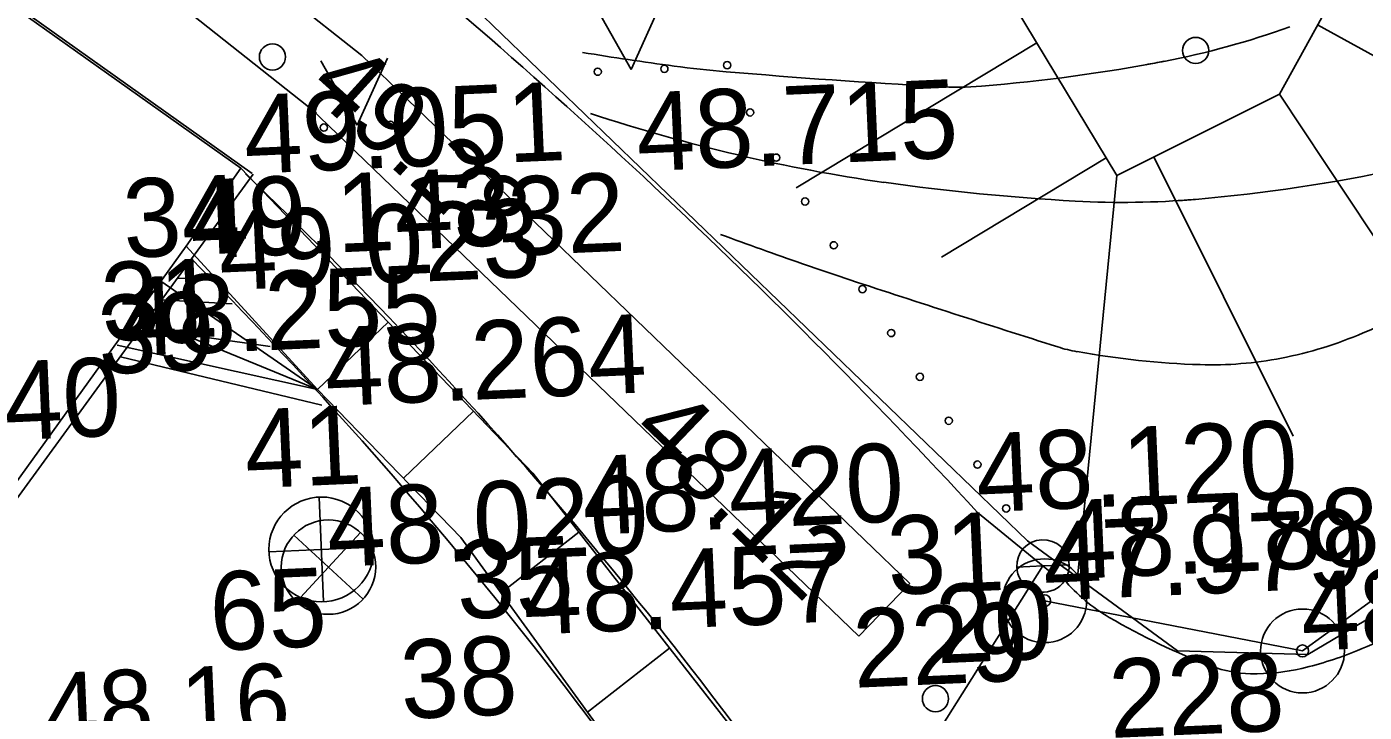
# Model space of a CAD drawing. Extents: x 642106 to 642351, y 6456946 to 6457148.
# Drawn here: x 642118.64 to 642131.41, y 6456954.52 to 6456961.07 of the extents above; entities that cross this region are included whole.
import ezdxf

# ---------------------------------------------------------------- set-up
doc = ezdxf.new("R2010")
doc.units = 0
for name, color, linetype in [('Level 10', 7, 'Continuous'), ('Level 11', 7, 'Continuous'), ('Level 12', 7, 'Continuous'), ('Level 13', 7, 'Continuous'), ('Level 15', 7, 'Continuous'), ('Level 16', 7, 'Continuous'), ('Level 17', 7, 'Continuous'), ('Level 18', 7, 'Continuous'), ('Level 19', 7, 'Continuous'), ('Level 4', 7, 'Continuous'), ('Level 49', 7, 'Continuous'), ('Level 5', 7, 'Continuous'), ('Level 6', 7, 'Continuous'), ('Level 63', 7, 'Continuous'), ('Level 8', 7, 'Continuous'), ('Level 9', 7, 'Continuous')]:
    doc.layers.add(name, color=color, linetype=linetype)

# ---------------------------------------------------------------- blocks, each defined once
blk = doc.blocks.new('KMURU2')
at = {"layer": 'Level 6'}
for p in [(-318, 628), (318, 628), (0, 0), (0, 0)]:
    blk.add_line(p, (0, 0), dxfattribs=at)
for centre in [(-318, -8), (318, -8)]:
    blk.add_circle(centre, 34.5, dxfattribs=at)
blk = doc.blocks.new('AAP2')
at = {"layer": 'Level 6'}
blk.add_circle((0, 0), 34.5, dxfattribs=at)
blk = doc.blocks.new('OK3')
at = {"layer": 'Level 13'}
for p, q in [((0, -500), (0, 500)), ((-500, 0), (500, 0)), ((-500, 0), (-500, 0)), ((-500, 0), (-500, 0))]:
    blk.add_line(p, q, dxfattribs=at)
blk.add_circle((0, 0), 500, dxfattribs=at)
blk = doc.blocks.new('PM5')
at = {"layer": 'Level 11'}
for p, q in [((0, 0), (-250, 0)), ((-250, 0), (0, 0)), ((250, 0), (0, 0)), ((0, 0), (250, 0))]:
    blk.add_line(p, q, dxfattribs=at)
for start, end in [(0, 180), (180, 0)]:
    blk.add_arc((0, 0), 250, start, end, dxfattribs=at)
blk = doc.blocks.new('KMURU4')
at = {"layer": 'Level 6'}
for p in [(-318, 628), (318, 628), (0, 0), (0, 0)]:
    blk.add_line(p, (0, 0), dxfattribs=at)
for centre in [(-318, -8), (318, -8)]:
    blk.add_circle(centre, 34.5, dxfattribs=at)
blk = doc.blocks.new('AAP3')
at = {"layer": 'Level 6'}
blk.add_circle((0, 0), 34.5, dxfattribs=at)
blk = doc.blocks.new('OK4')
at = {"layer": 'Level 15'}
for p, q in [((0, -500), (0, 500)), ((-500, 0), (500, 0)), ((-500, 0), (-500, 0)), ((-500, 0), (-500, 0))]:
    blk.add_line(p, q, dxfattribs=at)
blk.add_circle((0, 0), 500, dxfattribs=at)
blk = doc.blocks.new('PM6')
at = {"layer": 'Level 12'}
for p, q in [((0, 0), (-250, 0)), ((-250, 0), (0, 0)), ((250, 0), (0, 0)), ((0, 0), (250, 0))]:
    blk.add_line(p, q, dxfattribs=at)
for start, end in [(0, 180), (180, 0)]:
    blk.add_arc((0, 0), 250, start, end, dxfattribs=at)
blk = doc.blocks.new('2KANK7')
at = {"layer": 'Level 9'}
for q in [(0, 300), (-300, 0), (300, 0), (0, -300)]:
    blk.add_line((0, 0), q, dxfattribs=at)
blk.add_circle((0, 0), 300, dxfattribs=at)
blk = doc.blocks.new('VBEK11')
at = {"layer": 'Level 6'}
for radius in [500, 71.4]:
    blk.add_circle((0, 0), radius, dxfattribs=at)

msp = doc.modelspace()

# ---------------------------------------------------------------- linework, layer by layer
at = {"layer": 'Level 10'}
for p, q in [((642133.288, 6456959.81), (642130.968, 6456961.087)), ((642125.988, 6456959.529), (642128.286, 6456960.915)), ((642133.228, 6456956.466), (642130.603, 6456960.425)), ((642127.376, 6456958.869), (642128.948, 6456959.817)), ((642130.735, 6456957.158), (642129.403, 6456959.825)), ((642128.675, 6456955.806), (642129.05, 6456959.649))]:
    msp.add_line(p, q, dxfattribs=at)
at = {"layer": 'Level 16'}
for p, q in [((642121.842, 6456960.794), (642117.405, 6456964.307)), ((642121.407, 6456960.245), (642116.97, 6456963.758)), ((642121.842, 6456960.794), (642127.072, 6456955.749)), ((642121.355, 6456960.29), (642126.586, 6456955.245)), ((642120.164, 6456958.973), (642120.684, 6456959.719)), ((642121.418, 6456957.602), (642119.922, 6456958.638)), ((642120.077, 6456958.664), (642120.381, 6456958.673)), ((642119.929, 6456958.461), (642120.603, 6456958.422)), ((642121.418, 6456957.602), (642119.689, 6456958.314)), ((642121.418, 6456957.602), (642122.092, 6456958.247)), ((642119.733, 6456958.191), (642120.964, 6456958.013)), ((642121.418, 6456957.602), (642122.787, 6456956.189)), ((642122.238, 6456956.756), (642122.906, 6456957.396)), ((642122.787, 6456956.189), (642125.729, 6456952.126)), ((642123.17, 6456955.66), (642123.913, 6456956.24)), ((642127.072, 6456955.749), (642126.586, 6456955.245)), ((642123.995, 6456954.521), (642124.778, 6456955.133))]:
    msp.add_line(p, q, dxfattribs=at)
for points in [[(642122.092, 6456958.246), (642120.684, 6456959.719), (642116.878, 6456962.423)], [(642120.164, 6456958.973), (642121.418, 6456957.602), (642119.503, 6456958.026)], [(642126.371, 6456953.097), (642123.472, 6456956.805), (642122.092, 6456958.246)]]:
    msp.add_lwpolyline(points, dxfattribs=at)
for centre, radius, start, end in [((642127.988, 6456968.579), 7.985, 280.9183, 289.873), ((642129.036, 6456992.053), 31.641, 260.7478, 262.3474), ((642126.172, 6456970.738), 10.135, 262.3474, 265.174), ((642126.494, 6456976.328), 15.876, 274.5709, 280.9183), ((642131.431, 6457033.025), 72.643, 265.17404, 266.77365), ((642127.515, 6456963.554), 3.062, 266.7737, 274.5709), ((642129.311, 6456976.342), 16.947, 251.8201, 256.7776), ((642129.051, 6456975.239), 15.814, 256.7776, 261.9096), ((642128.531, 6456974.551), 15.184, 274.7984, 282.2816), ((642129.814, 6456980.602), 21.23, 261.9096, 266.867), ((642129.107, 6456967.693), 8.302, 266.867, 274.7984), ((642149.785, 6457026.366), 71.61, 249.97629, 250.64158), ((642133.9, 6456981.152), 23.686, 250.6416, 251.7984), ((642182.621, 6457129.324), 179.663, 251.79837, 252.46366), ((642127.733, 6456966.744), 9.351, 293.1125, 300.884), ((642129.875, 6456961.725), 3.894, 281.0564, 293.1125), ((642128.942, 6456959.453), 1.513, 252.4636, 259.7193), ((642130.096, 6456965.814), 7.977, 259.7193, 268.1992), ((642129.955, 6456961.317), 3.478, 268.1992, 281.0564)]:
    msp.add_arc(centre, radius, start, end, dxfattribs=at)
at = {"layer": 'Level 17'}
for centre, radius, start, end in [((642127.988, 6456968.579), 7.985, 280.9183, 289.873), ((642127.988, 6456968.579), 7.985, 280.9183, 289.873), ((642126.494, 6456976.328), 15.876, 280.2761, 280.9183), ((642126.494, 6456976.328), 15.876, 280.2761, 280.9183), ((642128.531, 6456974.551), 15.184, 274.7984, 282.2816), ((642128.531, 6456974.551), 15.184, 274.7984, 282.2816), ((642129.107, 6456967.693), 8.302, 273.6489, 274.7984), ((642129.107, 6456967.693), 8.302, 273.6489, 274.7984)]:
    msp.add_arc(centre, radius, start, end, dxfattribs=at)
at = {"layer": 'Level 18'}
for p, q in [((642121.842, 6456960.794), (642117.405, 6456964.307)), ((642121.407, 6456960.245), (642116.97, 6456963.758)), ((642121.842, 6456960.794), (642127.072, 6456955.749)), ((642121.355, 6456960.29), (642126.586, 6456955.245)), ((642120.164, 6456958.973), (642120.684, 6456959.719)), ((642121.418, 6456957.602), (642119.922, 6456958.638)), ((642121.418, 6456957.602), (642119.689, 6456958.314)), ((642121.418, 6456957.602), (642122.092, 6456958.247)), ((642121.418, 6456957.602), (642122.787, 6456956.189)), ((642122.238, 6456956.756), (642122.906, 6456957.396)), ((642122.787, 6456956.189), (642125.729, 6456952.126)), ((642123.17, 6456955.66), (642123.913, 6456956.24)), ((642127.072, 6456955.749), (642126.586, 6456955.245)), ((642123.995, 6456954.521), (642124.778, 6456955.133))]:
    msp.add_line(p, q, dxfattribs=at)
for points in [[(642122.092, 6456958.246), (642120.684, 6456959.719), (642116.878, 6456962.423)], [(642120.164, 6456958.973), (642121.418, 6456957.602), (642119.503, 6456958.026)], [(642126.371, 6456953.097), (642123.472, 6456956.805), (642122.092, 6456958.246)]]:
    msp.add_lwpolyline(points, dxfattribs=at)
at = {"layer": 'Level 19'}
for p, q in [((642114.517, 6456964.132), (642120.794, 6456959.668)), ((642120.802, 6456959.662), (642115.266, 6456952.052)), ((642119.535, 6456957.917), (642121.457, 6456957.454))]:
    msp.add_line(p, q, dxfattribs=at)
at = {"layer": 'Level 4'}
msp.add_line((642127.721, 6456956.429), (642128.502, 6456955.789), dxfattribs=at)
for centre in [(642129.803, 6456960.843), (642120.987, 6456960.781), (642127.318, 6456954.649)]:
    msp.add_circle(centre, 0.125, dxfattribs=at)
for centre, radius, start, end in [((642083.818, 6456915.955), 59.712, 42.67241, 51.36063), ((642091.44, 6456928.998), 42.405, 34.3266, 46.3151), ((642089.462, 6456928.41), 43.27, 32.8318, 44.7102), ((642129.837, 6456956.887), 1.696, 220.4005, 239.5681), ((642132.15, 6456960.825), 6.262, 239.5681, 249.508), ((642128.73, 6456961.421), 6.833, 292.5385, 299.1339), ((642130.029, 6456958.292), 3.445, 283.2451, 292.5385), ((642130.353, 6456956.017), 1.13, 249.508, 268.6755), ((642130.372, 6456956.835), 1.948, 268.6755, 283.2451)]:
    msp.add_arc(centre, radius, start, end, dxfattribs=at)
at = {"layer": 'Level 49'}
for p, q in [((642128.361, 6456955.585), (642128.361, 6456955.585)), ((642129.592, 6456955.345), (642129.592, 6456955.345)), ((642130.824, 6456955.105), (642130.824, 6456955.105))]:
    msp.add_line(p, q, dxfattribs=at)
at = {"layer": 'Level 5'}
msp.add_line((642126.41, 6456952.851), (642128.345, 6456955.917), dxfattribs=at)
msp.add_line((642126.41, 6456952.851), (642128.345, 6456955.917), dxfattribs=at)
for points in [[(642146.942, 6456972.548), (642135.066, 6456958.075), (642133.369, 6456956.549), (642130.874, 6456955.071), (642129.631, 6456955.105), (642128.196, 6456956.158), (642122.649, 6456961.51)], [(642146.942, 6456972.548), (642135.066, 6456958.075), (642133.369, 6456956.549), (642130.874, 6456955.071), (642129.631, 6456955.105), (642128.196, 6456956.158), (642122.649, 6456961.51)], [(642126.172, 6456964.019), (642126.821, 6456963.344), (642129.05, 6456959.649), (642130.603, 6456960.425), (642131.765, 6456962.535), (642131.576, 6456964.32), (642128.495, 6456966.467)], [(642126.172, 6456964.019), (642126.821, 6456963.344), (642129.05, 6456959.649), (642130.603, 6456960.425), (642131.765, 6456962.535), (642131.576, 6456964.32), (642128.495, 6456966.467)]]:
    msp.add_lwpolyline(points, dxfattribs=at)
at = {"layer": 'Level 63'}
msp.add_line((642115.26, 6456952.17), (642120.164, 6456958.973), dxfattribs=at)
msp.add_line((642115.26, 6456952.17), (642120.164, 6456958.973), dxfattribs=at)
at = {"layer": 'Level 8'}
for p, q in [((642133.288, 6456959.81), (642130.968, 6456961.087)), ((642125.988, 6456959.529), (642128.286, 6456960.915)), ((642133.228, 6456956.466), (642130.603, 6456960.425)), ((642127.376, 6456958.869), (642128.948, 6456959.817)), ((642130.735, 6456957.158), (642129.403, 6456959.825)), ((642128.675, 6456955.806), (642129.05, 6456959.649)), ((642134.797, 6456958.001), (642130.824, 6456955.105)), ((642130.824, 6456955.105), (642128.361, 6456955.585))]:
    msp.add_line(p, q, dxfattribs=at)
at = {"layer": 'Level 9'}
for centre in [(642129.803, 6456960.843), (642120.987, 6456960.781), (642127.318, 6456954.649)]:
    msp.add_circle(centre, 0.125, dxfattribs=at)

# ---------------------------------------------------------------- block references
at = {"layer": 'Level 11', "xscale": 0.0010016049106454617, "yscale": 0.0010016049106454613, "rotation": 2.501003485659088}
msp.add_blockref('PM5', (642128.345, 6456955.917), dxfattribs=at)
at = {"layer": 'Level 12', "xscale": 0.0010016049106454617, "yscale": 0.0010016049106454613, "rotation": 2.501003485659088}
msp.add_blockref('PM6', (642128.345, 6456955.917), dxfattribs=at)
at = {"layer": 'Level 13', "xscale": 0.0010016049106454617, "yscale": 0.0010016049106454613, "rotation": 2.501003485659088}
msp.add_blockref('OK3', (642121.454, 6456956.075), dxfattribs=at)
at = {"layer": 'Level 15', "xscale": 0.0010016049106454617, "yscale": 0.0010016049106454613, "rotation": 2.501003485659088}
msp.add_blockref('OK4', (642121.454, 6456956.075), dxfattribs=at)
at = {"layer": 'Level 6'}
for name, p, xscale, yscale, rotation in [('KMURU2', (642124.411, 6456960.662), 0.0010016049106454617, 0.0010016049106454613, 2.501003485659088), ('KMURU4', (642124.411, 6456960.662), 0.0010016049106454617, 0.0010016049106454613, 2.501003485659088), ('KMURU2', (642121.795, 6456960.128), 0.0010016049106454617, 0.0010016049106454613, 2.501003485659088), ('KMURU4', (642121.795, 6456960.128), 0.0010016049106454617, 0.0010016049106454613, 2.501003485659088), ('AAP2', (642125.329, 6456960.702), 0.0010016049106454617, 0.0010016049106454615, -64.11415792109993), ('AAP3', (642125.329, 6456960.702), 0.0010016049106454617, 0.0010016049106454615, -64.11415792109993), ('AAP2', (642125.548, 6456960.251), 0.0010016049106454617, 0.0010016049106454615, -64.11415792109993), ('AAP3', (642125.548, 6456960.251), 0.0010016049106454617, 0.0010016049106454615, -64.11415792109993), ('AAP2', (642125.798, 6456959.819), 0.0010016049106454615, 0.0010016049106454617, -56.77809779009803), ('AAP3', (642125.798, 6456959.819), 0.0010016049106454615, 0.0010016049106454617, -56.77809779009803), ('AAP2', (642126.073, 6456959.4), 0.0010016049106454615, 0.0010016049106454617, -56.77809779009803), ('AAP3', (642126.073, 6456959.4), 0.0010016049106454615, 0.0010016049106454617, -56.77809779009803), ('AAP2', (642126.347, 6456958.981), 0.0010016049106454615, 0.0010016049106454617, -56.77809779009803), ('AAP3', (642126.347, 6456958.981), 0.0010016049106454615, 0.0010016049106454617, -56.77809779009803), ('AAP2', (642126.621, 6456958.562), 0.0010016049106454615, 0.0010016049106454617, -56.77809779009803), ('AAP3', (642126.621, 6456958.562), 0.0010016049106454615, 0.0010016049106454617, -56.77809779009803), ('AAP2', (642126.896, 6456958.143), 0.0010016049106454615, 0.0010016049106454617, -56.77809779009803), ('AAP3', (642126.896, 6456958.143), 0.0010016049106454615, 0.0010016049106454617, -56.77809779009803), ('AAP2', (642127.17, 6456957.724), 0.0010016049106454615, 0.0010016049106454617, -56.77809779009803), ('AAP3', (642127.17, 6456957.724), 0.0010016049106454615, 0.0010016049106454617, -56.77809779009803), ('AAP2', (642127.445, 6456957.305), 0.0010016049106454615, 0.0010016049106454617, -56.77809779009803), ('AAP3', (642127.445, 6456957.305), 0.0010016049106454615, 0.0010016049106454617, -56.77809779009803), ('AAP2', (642127.719, 6456956.886), 0.0010016049106454615, 0.0010016049106454617, -56.77809779009803), ('AAP3', (642127.719, 6456956.886), 0.0010016049106454615, 0.0010016049106454617, -56.77809779009803), ('AAP2', (642127.993, 6456956.467), 0.0010016049106454615, 0.0010016049106454617, -56.77809779009803), ('AAP3', (642127.993, 6456956.467), 0.0010016049106454615, 0.0010016049106454617, -56.77809779009803), ('VBEK11', (642128.361, 6456955.585), 0.0008012839285163694, 0.0008012839285163692, 2.5010034856590875), ('VBEK11', (642130.824, 6456955.105), 0.0008012839285163694, 0.0008012839285163692, 2.5010034856590875)]:
    msp.add_blockref(name, p, dxfattribs=dict(at, xscale=xscale, yscale=yscale, rotation=rotation))
at = {"layer": 'Level 9', "xscale": 0.0015024096708214606, "yscale": 0.0015024096708214604, "rotation": 47.50100348565909}
msp.add_blockref('2KANK7', (642121.522, 6456955.906), dxfattribs=at)

# ---------------------------------------------------------------- texts
at = {"layer": 'Level 4'}
for s, rotation, p in [('49.28', 317.8146, (642121.304, 6456960.464)), ('48.12', 316.2329, (642124.384, 6456957.175)), ('48.16', 2.501, (642118.822, 6456954.19))]:
    msp.add_text(s, height=0.7011, rotation=rotation, dxfattribs=at).set_placement(p)
at = {"layer": 'Level 5'}
for s, p in [('34', (642119.574, 6456958.861)), ('32', (642123.251, 6456958.881)), ('31', (642119.366, 6456958.063)), ('39', (642119.334, 6456957.748)), ('40', (642118.439, 6456957.117)), ('41', (642120.737, 6456956.658)), ('31', (642126.873, 6456955.64)), ('35', (642122.758, 6456955.408)), ('65', (642120.402, 6456955.106)), ('20', (642127.335, 6456954.986)), ('229', (642126.544, 6456954.753)), ('229', (642126.544, 6456954.753)), ('38', (642122.223, 6456954.455)), ('228', (642128.989, 6456954.273))]:
    msp.add_text(s, height=0.7512, rotation=2.501, dxfattribs=at).set_placement(p)
at = {"layer": 'Level 63'}
for s, p in [('49.051', (642120.729, 6456959.663)), ('48.715', (642124.477, 6456959.687)), ('49.143', (642120.213, 6456958.852)), ('49.023', (642120.489, 6456958.55)), ('48.255', (642119.535, 6456957.917)), ('48.264', (642121.502, 6456957.443)), ('48.120', (642127.721, 6456956.429)), ('48.420', (642123.961, 6456956.212)), ('48.020', (642121.522, 6456955.906)), ('48.188', (642128.502, 6456955.789)), ('47.979', (642128.361, 6456955.585)), ('47.979', (642128.361, 6456955.585)), ('48.457', (642123.396, 6456955.258)), ('48.095', (642130.824, 6456955.105))]:
    msp.add_text(s, height=0.7512, rotation=2.501, dxfattribs=at).set_placement(p)
at = {"layer": 'Level 9'}
for s, rotation, p in [('49.28', 317.8146, (642121.304, 6456960.464)), ('48.12', 316.2329, (642124.384, 6456957.175)), ('48.16', 2.501, (642118.822, 6456954.19))]:
    msp.add_text(s, height=0.7011, rotation=rotation, dxfattribs=at).set_placement(p)

doc.saveas('drawing.dxf')
